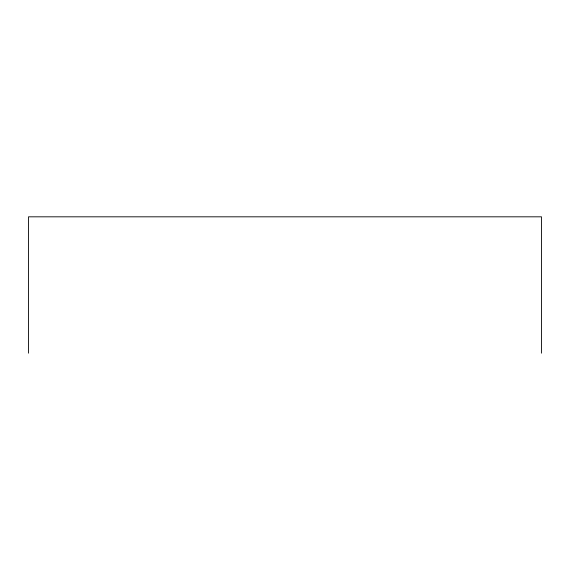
<?xml version="1.0" encoding="UTF-8"?>
<svg xmlns="http://www.w3.org/2000/svg" width="570" height="570" viewBox="0 0 570 570"><rect width="100%" height="100%" fill="white"/><g stroke="black" fill="none" stroke-linecap="round" stroke-linejoin="round"><path stroke-width="0.85" d="M541.5 353.179L541.5 216.821L28.5 216.821L28.5 353.179"/></g></svg>
